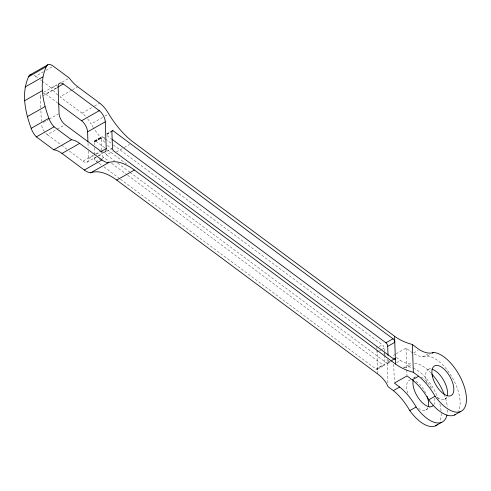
<?xml version="1.0" encoding="UTF-8"?>
<svg xmlns="http://www.w3.org/2000/svg" width="491" height="491" viewBox="0 0 491 491"><rect width="100%" height="100%" fill="white"/><g stroke="black" fill="none" stroke-linecap="round" stroke-linejoin="round"><path stroke-width="0.37" stroke-dasharray="2.46 1.84" d="M94.309 144.888L94.247 141.463L94.659 140.886L101.735 136.86L102.49 136.909L104.773 138.542M101.723 150.418L101.281 137.916L101.735 136.86M34.045 75.24A11.606 5.573 60.4 0 1 35.591 76.234L43.46 71.76M46.08 70.268L51.978 66.911M43.687 92.24L56.796 84.783M42.122 81.089L51.61 88.141L56.858 85.158M62.099 82.175L69.311 78.069M42.821 93.038A8.967 4.302 60.4 0 1 45.626 94.033L56.772 87.693M40.814 107.787L40.446 97.236L42.41 96.119M43.067 95.745L56.833 87.914M71.803 90.123L60 96.837L82.009 113.188A19.892 9.55 60.4 0 1 86.066 116.95M72.459 89.749L77.701 86.766M43.337 122.486L48.578 119.503M49.235 119.129L58.411 113.906M82.009 113.188L93.806 106.473M94.462 106.099L99.704 103.116M45.89 133.386A8.955 4.296 60.4 0 0 47.394 134.73L56.569 129.507M57.226 129.139L64.438 125.033M87.613 118.797A19.892 9.55 60.4 0 1 91.062 124.033L104.172 116.576M104.829 116.201L107.449 114.71M106.535 133.951L111.04 131.385M94.401 141.101L102.079 136.799M107.056 133.902L110.917 131.705M94.247 141.463L101.324 137.437M94.659 140.886L95.407 140.935L102.49 136.909M106.75 134.626L111.899 131.698M94.204 141.942L101.281 137.916M95.407 140.935L95.849 141.193L102.932 137.167M69.477 151.142L82.979 161.171L94.775 154.456M95.432 154.082L100.673 151.099M82.979 161.171A8.955 4.296 60.4 0 0 88.527 158.648L93.769 155.665M96.389 154.174L100.324 151.934M86.999 162.214L97.488 156.248M98.145 155.874L102.729 153.26M96.058 157.39L94.769 158.12A2.651 1.27 60.4 0 0 96.555 161.416L101.06 158.851M98.63 155.923L101.852 154.094L101.747 151.148M106.682 151.455L111.831 148.528M105.565 153.106A2.651 1.27 60.4 0 0 106.615 154.953L112.402 151.658M101.705 158.489L103.638 157.39L109.174 161.502M116.398 151.915L123.609 147.809M124.266 147.441L129.507 144.452M379.15 346.64L382.366 344.811A2.651 1.27 60.4 0 1 384.152 348.107L384.257 351.047M381.581 349.574L377.076 352.133A2.651 1.27 60.4 0 0 376.996 351.568M382.225 349.205L384.152 348.107M395.408 354.164L393.414 355.3L393.494 357.552M396.077 353.784L406.057 348.101L413.035 353.293M120.559 179.252L375.996 369.06L383.072 365.028A2.651 1.27 60.4 0 0 384.717 364.285L384.41 355.459M129.998 172.335L386.613 363.015L389.829 361.186M390.474 360.817L392.407 359.719M384.717 364.285L377.64 368.311A2.651 1.27 60.4 0 1 375.996 369.06M386.613 363.015A2.651 1.27 60.4 0 0 388.258 362.266L390.83 360.805M391.474 360.437L392.763 359.707M377.186 369.367L384.263 365.341M387.804 363.322L390.382 361.861M391.026 361.493L392.953 360.394M396.605 362.64L400.398 360.486A39.789 19.1 60.4 0 0 410.58 363.911L411.519 363.892M413.668 352.931L418.093 350.414M403.228 367.446A39.789 19.1 60.4 0 0 404.259 367.507L410.58 363.911M414.244 353.98A39.789 19.1 60.4 0 0 423.224 356.718L427.649 354.201M404.259 367.507L405.198 367.489A39.305 18.867 60.4 0 0 408.248 366.838L412.041 364.678M423.224 356.718L424.156 356.699A39.305 18.867 60.4 0 0 427.213 356.049L430.374 354.25M413.293 378.009L415.822 376.566A16.995 8.157 60.4 0 0 414.171 377.953M428.465 369.373L431.62 367.575M425.679 410.028L430.104 407.512M444.637 399.238L448.43 397.078M35.591 76.234L37.967 78.001M40.342 79.763L41.526 80.647M107.001 135.553L111.31 138.75M45.626 94.033L57.809 103.085M105.393 138.996L110.929 143.114M113.39 144.943L382.366 344.811M396.323 357.46L400.398 360.486M95.849 141.193L105.08 148.055M107.547 149.884L126.623 164.062M106.615 154.953L114.612 160.901M117.687 163.184L129.385 171.875M111.635 163.331L127.022 174.765M127.642 175.226L383.072 365.028M98.403 162.791L94.843 160.14L94.695 155.917M99.016 163.245L101.484 165.074M103.945 166.903L119.945 178.798M47.394 134.73L60.89 144.759M61.504 145.219L67.028 149.319M406.057 348.101L406.787 369.146M406.818 369.895L407.002 375.155M393.727 364.316L394.334 381.599M388.178 359.995L388.258 362.266M387.092 358.896L387.988 384.441M384.281 351.783L384.385 354.723M376.873 346.321L376.971 349.23M376.996 349.954L377.843 374.124M104.951 139.469L104.816 135.725A2.651 1.27 60.4 0 1 104.982 134.939M94.413 147.828L94.671 155.181M87.993 143.341L88.153 147.932M88.257 150.995L88.527 158.648M40.919 110.8L41.287 121.345M103.638 157.39A2.651 1.27 60.4 0 1 101.852 154.094M112.586 149.792A59.681 28.644 60.4 0 1 106.835 144.483M104.773 142.335A59.681 28.644 60.4 0 1 93.597 128.028M93.229 127.47A59.681 28.644 60.4 0 1 91.062 124.033M57.834 95.07A26.526 12.729 60.4 0 1 51.61 88.141M414.57 363.242A33.155 15.915 60.4 0 1 430.748 372.804M444.177 394.248A33.155 15.915 60.4 0 1 447.356 406.996M447.504 409.832A33.155 15.915 60.4 0 1 447.246 413.649M408.248 366.838A33.155 15.915 60.4 0 1 412.575 367.845M413.33 368.152A33.155 15.915 60.4 0 1 438.377 399.257M439.887 404.173A33.155 15.915 60.4 0 1 441.17 412.618M441.188 413.428A33.155 15.915 60.4 0 1 439.733 421.395M44.466 131.668A8.955 4.296 60.4 0 1 41.41 124.217M40.446 97.236A8.967 4.302 60.4 0 1 41.717 93.364M421.18 377.131A16.995 8.157 60.4 0 1 432.031 389.424M434.787 398.269A16.995 8.157 60.4 0 1 433.964 404.553M427.913 407.598A16.995 8.157 60.4 0 1 418.614 408.457M407.825 393.174A16.995 8.157 60.4 0 1 411.703 379.795M415.994 381.36A16.995 8.157 60.4 0 1 426.329 394.359M427.213 356.049A33.155 15.915 60.4 0 1 452.628 378.211A33.155 15.915 60.4 0 1 458.385 411.219M446.871 396.802A16.995 8.157 60.4 0 1 437.002 397.256M427.017 383.048A16.995 8.157 60.4 0 1 430.668 369.005M383.931 353.281A49.738 32.167 -2 0 1 385.392 355.472"/><path stroke-width="0.74" d="M437.278 424.709A33.155 15.915 60.4 0 1 409.782 410.611A39.789 19.1 60.4 0 0 393.346 390.621L388.068 386.693A49.738 32.167 -2 0 0 377.843 374.124L116.717 180.087A59.681 28.644 60.4 0 0 90.835 172.752L90.761 172.783A19.892 9.55 60.4 0 1 84.299 170.033L61.983 153.45A26.526 12.729 60.4 0 0 53.764 149.804L36.371 136.879A11.606 5.573 60.4 0 1 31.178 128.335C25.231 112.065 21.07 93.192 28.595 76.756A11.606 5.573 60.4 0 1 31.246 74.534M435.063 396.225A39.789 19.1 60.4 0 0 418.627 376.235L413.348 372.307A49.738 32.173 -2 0 1 395.543 364.052L134.411 170.015A59.681 28.644 60.4 0 0 108.529 162.681L108.456 162.717A19.892 9.55 60.4 0 1 101.999 159.962L79.677 143.378A26.526 12.729 60.4 0 0 71.465 139.732L54.071 126.813A11.606 5.573 60.4 0 1 48.879 118.263C42.926 101.999 38.764 83.12 46.289 66.684A11.606 5.573 60.4 0 1 53.292 66.162L69.311 78.069A26.526 12.729 60.4 0 0 77.701 86.766L99.704 103.116A19.892 9.55 60.4 0 1 108.763 113.967A59.681 28.644 60.4 0 0 133.442 142.218L394.568 336.249A49.738 32.173 -2 0 0 412.372 344.504L419.357 349.696A39.789 19.1 60.4 0 0 429.545 353.121L430.478 353.103A39.305 18.867 60.4 0 0 433.535 352.452A33.155 15.915 60.4 0 1 466.45 398.232A33.155 15.915 60.4 0 1 435.063 396.225L428.741 399.821A39.789 19.1 60.4 0 0 412.311 379.831L407.027 375.903L394.383 383.103L399.668 387.025A39.789 19.1 60.4 0 1 416.098 407.014A33.155 15.915 60.4 0 0 446.988 415.018M30.104 74.847L47.799 64.775M28.595 76.756L46.289 66.684M25.041 87.036L42.735 76.97M24.55 100.765L42.244 90.694M57.422 87.318L63.327 83.961L99.262 110.665A8.955 4.296 60.4 0 1 105.289 121.786L106.222 148.577L100.98 151.559M27.263 116.686L44.957 106.615M31.178 128.335L48.879 118.263M36.371 136.879L54.071 126.813M58.417 103.533L81.567 120.737L99.262 110.665M53.764 149.804L71.465 139.732M87.938 141.813L87.588 131.858L105.289 121.786M61.983 153.45L79.677 143.378M111.561 131.336L112.844 130.606L393.003 338.784A2.651 1.27 60.4 0 1 394.758 341.767L395.543 364.052M84.299 170.033L101.999 159.962M90.761 172.783L108.456 162.717M116.717 180.087L134.411 170.015M111.923 139.211L385.926 342.81L393.003 338.784M388.019 355.453L387.7 346.376L394.782 342.344L394.568 336.249M393.408 359.338L395.335 358.24A2.651 1.27 60.4 0 1 393.696 358.989L113.691 150.927A2.651 1.27 60.4 0 1 112.47 148.159L111.899 131.698A2.651 1.27 60.4 0 1 112.844 130.606M432.27 353.17L433.535 352.452M393.346 390.621L399.668 387.025M412.311 379.831L418.627 376.235M409.782 410.611L416.098 407.014M435.517 425.82L441.832 422.223M454.476 415.03L460.797 411.433M412.372 344.504L413.348 372.307M385.926 342.81A2.651 1.27 60.4 0 1 387.7 346.376M106.222 148.577A8.955 4.296 60.4 0 1 100.673 151.099L65.088 124.659A8.955 4.296 60.4 0 1 59.067 113.538L58.147 87.165A8.967 4.302 60.4 0 1 63.327 83.961M431.736 373.866A33.155 15.915 60.4 0 1 444.177 394.248M81.567 120.737A8.955 4.296 60.4 0 1 87.588 131.858M433.172 405.615A16.995 8.157 60.4 0 1 419.676 399.791A16.995 8.157 60.4 0 1 413.183 380.261M427.121 396.354A16.995 8.157 60.4 0 1 428.318 406.333M455.679 414.349A33.155 15.915 60.4 0 1 428.741 399.821M431.927 369.214A16.995 8.157 60.4 0 1 443.453 379.948A16.995 8.157 60.4 0 1 447.276 395.543M432.375 376.174A16.995 8.157 60.4 0 0 450.959 395.642A16.995 8.157 60.4 0 0 445.276 370.312A16.995 8.157 60.4 0 0 432.375 376.174"/></g></svg>
